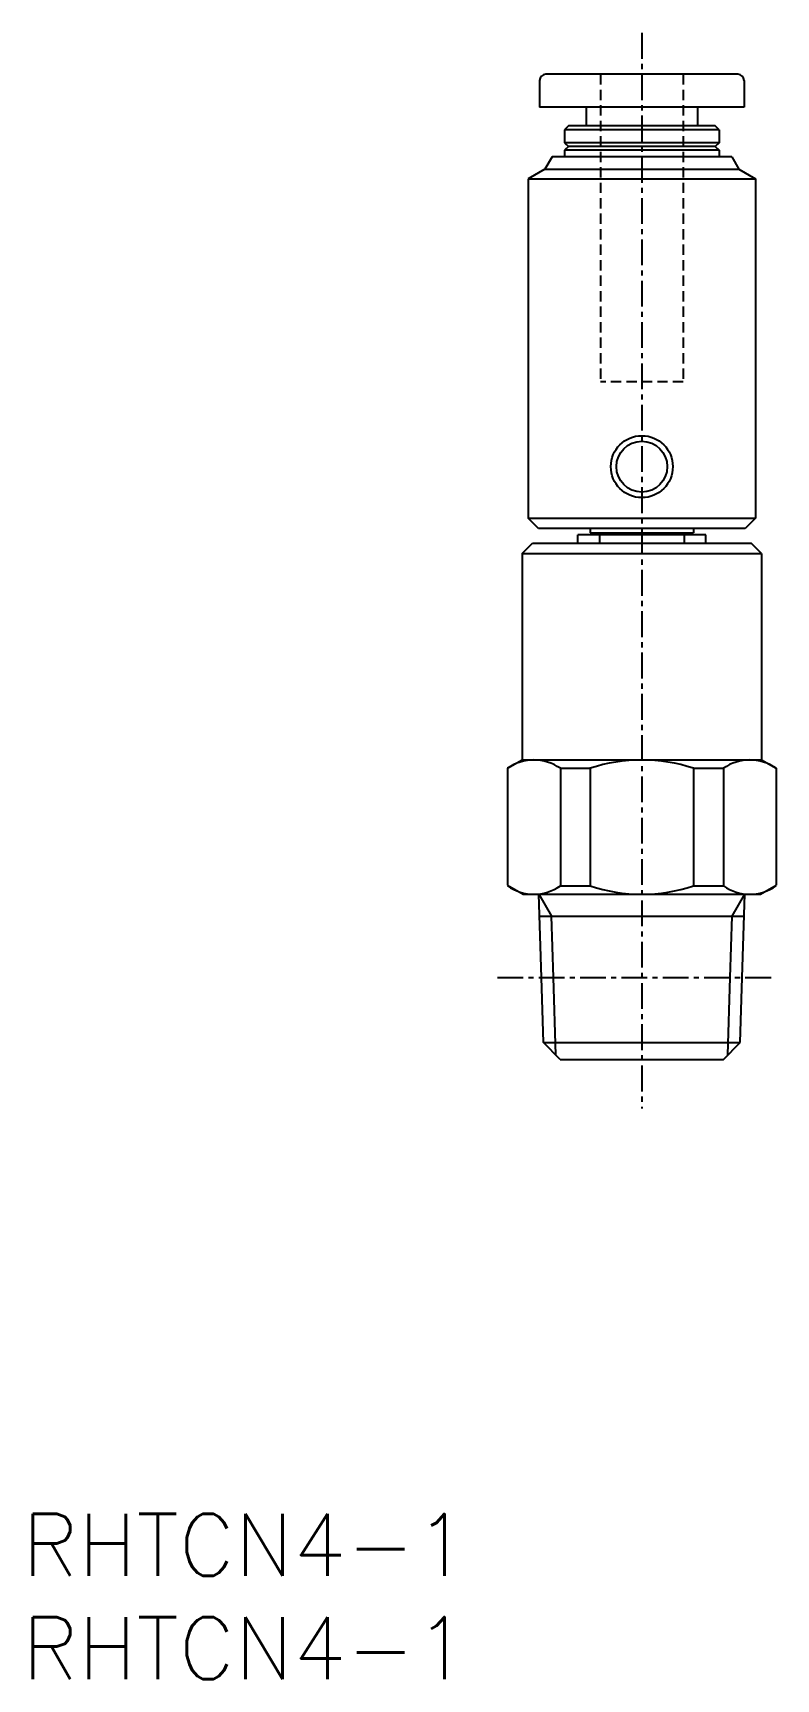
# Model space of a CAD drawing. Extents: x 0.5 to 36.5, y 0 to 79.7.
import ezdxf

# ---------------------------------------------------------------- set-up
doc = ezdxf.new("R2010")
doc.units = 0
doc.linetypes.add('CENTER', pattern=[2, 1.25, -0.25, 0.25, -0.25])
doc.linetypes.add('DASHED', pattern=[0.75, 0.5, -0.25])
doc.layers.get('0').update_dxf_attribs({"linetype": 'CONTINUOUS'})
doc.layers.add('CENTER', color=1, linetype='CENTER')
doc.styles.get("Standard").update_dxf_attribs({"font": 'txt.shx'})

# ---------------------------------------------------------------- blocks, each defined once
blk = doc.blocks.new('*U8')
at = {"color": 7, "linetype": 'CONTINUOUS'}
blk.add_text('RHTCN4-1', height=3, dxfattribs=at).set_placement((0, 0))
blk = doc.blocks.new('*U9')
at = {"color": 7, "linetype": 'CONTINUOUS'}
blk.add_text('RHTCN4-1', height=3, dxfattribs=at).set_placement((0, 5))

msp = doc.modelspace()

# ---------------------------------------------------------------- linework, layer by layer
at = {"color": 7, "linetype": 'CONTINUOUS'}
for p, q in [((25.050018, 77.4), (25.050018, 76.09999)), ((34.650012, 77.7), (25.350018, 77.7)), ((34.950012, 77.4), (34.950012, 76.09999)), ((34.950012, 76.09999), (25.050018, 76.09999)), ((27.300018, 76.09999), (27.300018, 75.2)), ((32.700012, 76.09999), (32.700012, 75.2)), ((26.449989, 75.19999), (26.249993, 75)), ((33.75, 75), (26.25, 75)), ((26.25, 75), (26.25, 74.375)), ((33.550018, 75.2), (26.450012, 75.2)), ((33.750001, 74.99999), (33.550005, 75.19998)), ((33.75, 75), (33.75, 74.375)), ((26.24999, 74.375), (26.449985, 74.2)), ((26.44999, 74.2), (26.249995, 74.025)), ((33.75, 74.375), (26.25, 74.375)), ((33.550018, 74.2), (26.450012, 74.2)), ((33.549984, 74.20001), (33.749979, 74.02501)), ((33.749996, 74.375), (33.54999, 74.2)), ((25.649992, 73.69999), (25.303587, 73.1)), ((34.350006, 73.7), (25.649994, 73.7)), ((26.25, 74.02499), (26.25, 73.7)), ((33.75, 74.02499), (26.25, 74.02499)), ((33.75, 74.02499), (33.75, 73.7)), ((34.350015, 73.7), (34.696421, 73.1)), ((25.303595, 73.09999), (24.5, 72.63605)), ((24.5, 72.63605), (35.5, 72.63604)), ((24.5, 72.63605), (24.5, 56.2)), ((25.303591, 73.09999), (34.696414, 73.1)), ((34.696389, 73.10001), (35.5, 72.63604)), ((35.5, 72.63604), (35.5, 56.2)), ((25.000019, 55.69999), (24.500007, 56.20001)), ((24.500008, 56.2), (35.500008, 56.2)), ((35.499998, 56.20001), (34.999987, 55.69999)), ((24.2, 54.5), (24.699997, 55)), ((24.699997, 55), (35.299995, 55)), ((35, 55.7), (25, 55.7)), ((26.904985, 54.99999), (26.904985, 55.4)), ((33.095001, 55.39999), (26.904999, 55.39999)), ((27.5, 55.7), (27.5, 55.5)), ((27.5, 55.5), (32.5, 55.5)), ((27.900011, 55.49999), (27.900011, 55.4)), ((27.955, 55.39999), (27.955, 55)), ((32.045, 55.39999), (32.045, 55)), ((32.099993, 55.49999), (32.099993, 55.4)), ((32.5, 55.7), (32.5, 55.5)), ((33.094988, 54.99999), (33.094988, 55.4)), ((35.8, 54.5), (35.299995, 55)), ((24.2, 54.5), (35.8, 54.5)), ((24.2, 54.5), (24.2, 44.5)), ((24.2, 54.5), (24.2, 44.5)), ((35.8, 54.5), (35.8, 44.5)), ((23.5, 44.09585), (23.5, 38.43301)), ((23.500002, 44.09586), (24.2, 44.5)), ((24.2, 44.5), (35.8, 44.5)), ((26.053848, 44.09585), (27.5, 44.09585)), ((26.053848, 44.09585), (26.053848, 38.40414)), ((27.5, 44.09585), (27.5, 38.40414)), ((32.5, 44.09585), (33.946152, 44.09585)), ((32.5, 44.09585), (32.5, 38.40414)), ((33.946152, 44.09585), (33.946152, 38.40414)), ((35.8, 44.5), (36.499999, 44.09585)), ((36.5, 44.09585), (36.5, 38.43301)), ((23.5, 38.43301), (24.25, 38)), ((26.053848, 38.40414), (27.5, 38.40414)), ((32.5, 38.40414), (33.946152, 38.40414)), ((35.750002, 38), (36.500004, 38.43301)), ((24.25, 38), (35.75, 38)), ((25.010066, 38), (25.624312, 36.9361)), ((25.136003, 33.96999), (25.010066, 37.99999)), ((34.375691, 36.93609), (34.989934, 37.99999)), ((34.863995, 33.97), (34.989932, 38)), ((25.043312, 36.93609), (34.956688, 36.93609)), ((25.716998, 33.97), (25.624308, 36.93609)), ((34.283, 33.97001), (34.37569, 36.9361)), ((25.234584, 30.81542), (25.136003, 33.96999)), ((25.834321, 30.21568), (25.716998, 33.97)), ((34.165677, 30.21567), (34.283, 33.97001)), ((34.765414, 30.81541), (34.863995, 33.97)), ((25.234581, 30.81541), (34.765419, 30.81541)), ((26.049998, 30), (25.234582, 30.81541)), ((33.950003, 30), (34.765416, 30.81542)), ((26.049998, 30), (33.950003, 30))]:
    msp.add_line(p, q, dxfattribs=at)
at = {"color": 3, "linetype": 'DASHED'}
for p, q in [((28, 77.7), (28, 62.8)), ((32, 77.7), (32, 62.8)), ((32, 62.8), (28, 62.8))]:
    msp.add_line(p, q, dxfattribs=at)
at = {"color": 7, "linetype": 'CONTINUOUS'}
for radius in [1.5, 1.2295]:
    msp.add_circle((30, 58.7), radius, dxfattribs=at)
for centre, radius, start, end in [((25.350018, 77.4), 0.3, 90, 180), ((34.650012, 77.4), 0.3, 0, 90), ((24.776924, 42.28065), 2.219344, 54.875075, 125.12491), ((30, 36.56552), 7.934475, 71.634314, 108.36568), ((35.223076, 42.28065), 2.219344, 54.87508, 125.12491), ((24.776924, 40.21934), 2.219344, 234.87509, 305.12492), ((30, 45.93448), 7.934475, 251.63432, 288.36569), ((35.223076, 40.21934), 2.219344, 234.87509, 305.12491)]:
    msp.add_arc(centre, radius, start, end, dxfattribs=at)
at = {"layer": 'CENTER', "color": 1, "linetype": 'CENTER'}
for p, q in [((30, 79.7), (30, 27.62884)), ((23.009743, 33.97), (36.344109, 33.97))]:
    msp.add_line(p, q, dxfattribs=at)

# ---------------------------------------------------------------- block references
at = {"color": 7, "linetype": 'CONTINUOUS'}
for name in ['*U9', '*U8']:
    msp.add_blockref(name, (0, 0), dxfattribs=at)

doc.saveas('drawing.dxf')
